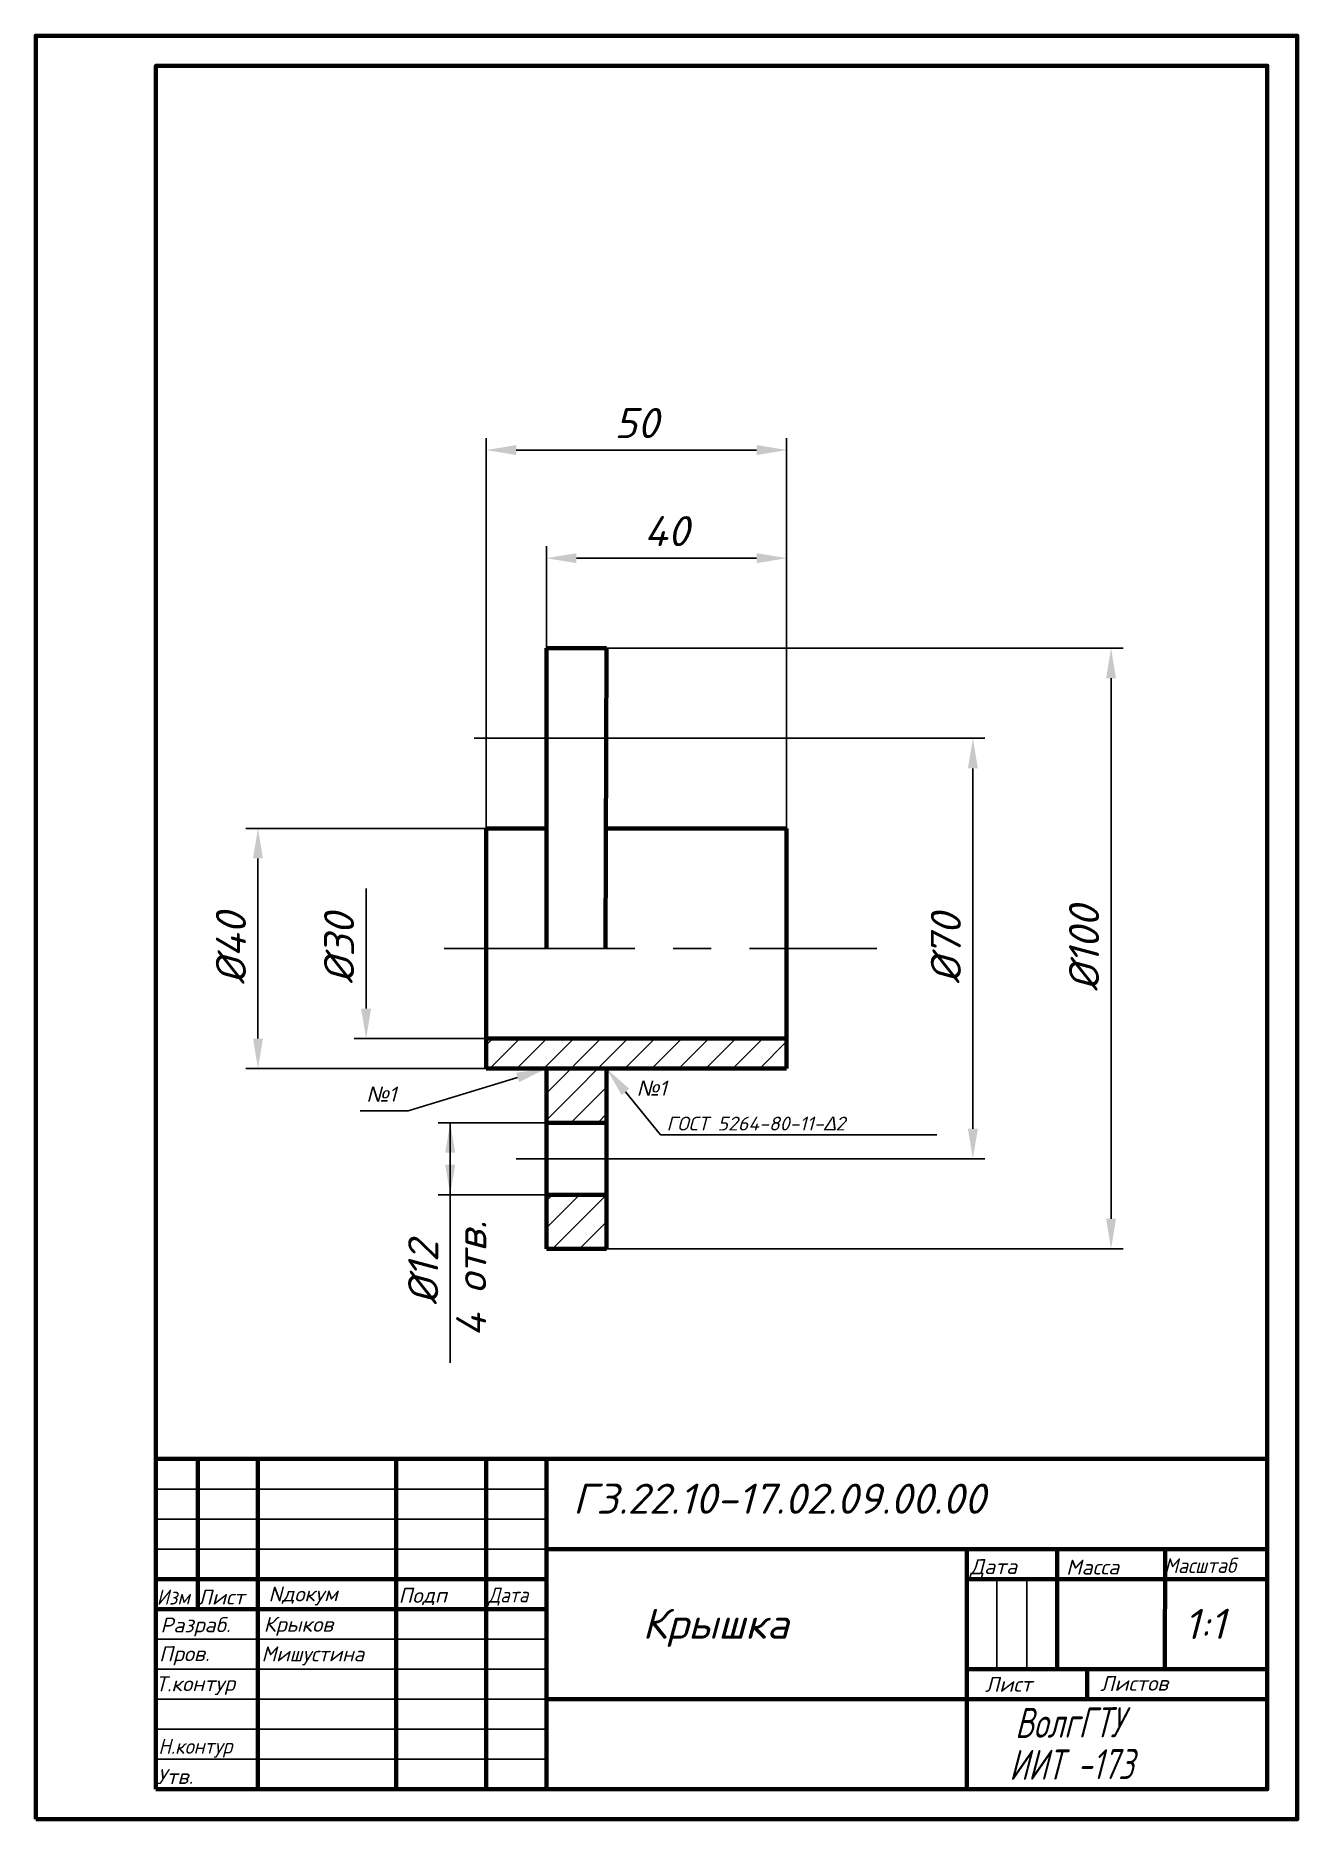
# Model space of a CAD drawing. Header units: millimetres. Extents: x 0 to 210, y 0 to 297.
import ezdxf
from ezdxf import colors
from ezdxf.entities.mleader import LeaderData, LeaderLine
from ezdxf.math import Vec2, Vec3

# ---------------------------------------------------------------- set-up
doc = ezdxf.new("R2010")
doc.units = ezdxf.units.MM
doc.linetypes.add('осевая', pattern=[50.8, 31.75, -6.35, 6.35, -6.35])
for name, color, linetype, lineweight in [('Осевые', 7, 'осевая', 25), ('Основные', 7, 'Continuous', 80), ('Тонкие', 7, 'Continuous', 25)]:
    doc.layers.add(name, color=color, linetype=linetype, lineweight=lineweight)
doc.styles.get("Standard").update_dxf_attribs({"font": 'simplex.shx', "oblique": 15})
doc.dimstyles.get("Standard").update_dxf_attribs({"dimtxt": 5, "dimasz": 5, "dimexe": 2, "dimexo": 0, "dimgap": 2, "dimtad": 1, "dimdec": 0, "dimzin": 0, "dimdsep": 46, "dimtxsty": 'Standard', "dimcen": 0.09, "dimclrd": 256, "dimclre": 256, "dimclrt": 256, "dimadec": 0, "dimazin": 0, "dimtfac": 1, "dimtdec": 0, "dimtmove": 0, "dimatfit": 3, "dimfxl": 1, "dimtfillclr": 256, "dimtolj": 1, "dimtzin": 0, "dimlwd": -1, "dimlwe": -1, "dimarcsym": 0})

# ---------------------------------------------------------------- blocks, each defined once
blk = doc.blocks.new('*D9')
at = {"layer": 'Defpoints', "color": 0, "transparency": 16777216}
for p in [(99, 180), (156, 180), (99, 110)]:
    blk.add_point(p, dxfattribs=at)
at = {"layer": 'Тонкие', "transparency": 16777216}
for p, q in [((99, 180), (158, 180)), ((156, 115), (156, 175)), ((99, 110), (158, 110))]:
    blk.add_line(p, q, dxfattribs=at)
for points in [[(155.17, 175), (156.83, 175), (156, 180)], [(155.17, 115), (156.83, 115), (156, 110)]]:
    blk.add_solid(points, dxfattribs=at)
at = {"layer": 'Тонкие', "transparency": 16777216, "insert": (151.5, 145), "char_height": 5, "attachment_point": 5, "rotation": 90}
blk.add_mtext('\\A1;%%C70', dxfattribs=at)
blk = doc.blocks.new('*D10')
at = {"layer": 'Defpoints', "color": 0, "transparency": 16777216}
for p in [(95, 195), (179, 195), (95, 95)]:
    blk.add_point(p, dxfattribs=at)
at = {"layer": 'Тонкие', "transparency": 16777216}
for p, q in [((95, 195), (181, 195)), ((179, 100), (179, 190)), ((95, 95), (181, 95))]:
    blk.add_line(p, q, dxfattribs=at)
for points in [[(178.17, 190), (179.83, 190), (179, 195)], [(178.17, 100), (179.83, 100), (179, 95)]]:
    blk.add_solid(points, dxfattribs=at)
at = {"layer": 'Тонкие', "transparency": 16777216, "insert": (174.5, 145), "char_height": 5, "attachment_point": 5, "rotation": 90}
blk.add_mtext('\\A1;%%C100', dxfattribs=at)
blk = doc.blocks.new('*D11')
at = {"layer": 'Defpoints', "color": 0, "transparency": 16777216}
for p in [(125, 228), (75, 165), (125, 165)]:
    blk.add_point(p, dxfattribs=at)
at = {"layer": 'Тонкие', "transparency": 16777216}
for p, q in [((75, 165), (75, 230)), ((125, 165), (125, 230)), ((80, 228), (120, 228))]:
    blk.add_line(p, q, dxfattribs=at)
for points in [[(80, 228.83), (80, 227.17), (75, 228)], [(120, 228.83), (120, 227.17), (125, 228)]]:
    blk.add_solid(points, dxfattribs=at)
at = {"layer": 'Тонкие', "transparency": 16777216, "insert": (100, 232.5), "char_height": 5, "attachment_point": 5}
blk.add_mtext('\\A1;50', dxfattribs=at)
blk = doc.blocks.new('*D12')
at = {"layer": 'Defpoints', "color": 0, "transparency": 16777216}
for p in [(125, 210), (85, 195), (125, 195)]:
    blk.add_point(p, dxfattribs=at)
at = {"layer": 'Тонкие', "transparency": 16777216}
for p, q in [((85, 195), (85, 212)), ((125, 195), (125, 212)), ((90, 210), (120, 210))]:
    blk.add_line(p, q, dxfattribs=at)
for points in [[(90, 210.83), (90, 209.17), (85, 210)], [(120, 210.83), (120, 209.17), (125, 210)]]:
    blk.add_solid(points, dxfattribs=at)
at = {"layer": 'Тонкие', "transparency": 16777216, "insert": (105, 214.5), "char_height": 5, "attachment_point": 5}
blk.add_mtext('\\A1;40', dxfattribs=at)

msp = doc.modelspace()

# ---------------------------------------------------------------- hatches: boundary and pattern name
at = {"layer": 'Тонкие'}
h = msp.add_hatch(dxfattribs=at)
h.set_pattern_fill('ANSI31', color=256)
h.paths.add_polyline_path([(125, 130), (75, 130), (75, 125), (125, 125)])
h.paths.add_polyline_path([(95, 125), (85, 125), (85, 116), (95, 116)])
h.paths.add_polyline_path([(95, 104), (85, 104), (85, 95), (95, 95)])

# ---------------------------------------------------------------- linework, layer by layer
at = {"layer": 'Осевые'}
for p, q in [((73, 180), (115, 180)), ((68, 145), (140, 145)), ((80, 110), (99, 110))]:
    msp.add_line(p, q, dxfattribs=at)
at = {"layer": 'Основные'}
for p, q in [((95, 195), (85, 195)), ((85, 195), (85, 145.08)), ((94.86, 145.08), (95, 195)), ((75, 125), (75, 165)), ((75, 165), (85, 165)), ((95, 165), (125, 165)), ((125, 165), (125, 125)), ((75, 130), (125, 130)), ((125, 125), (75, 125)), ((85, 125), (85, 95)), ((95, 95), (95, 125)), ((85, 116), (95, 116)), ((95, 104), (85, 104)), ((85, 95), (95, 95)), ((20, 60), (20, 60)), ((20, 60), (27, 60)), ((27, 60), (27, 35)), ((27, 60), (37, 60)), ((37, 60), (37, 5)), ((37, 60), (60, 60)), ((60, 60), (60, 5)), ((60, 60), (75, 60)), ((75, 60), (75, 5)), ((75, 60), (85, 60)), ((85, 60), (85, 5)), ((85, 60), (195, 60)), ((195, 60), (205, 60)), ((85, 45), (205, 45)), ((155, 45), (155, 5)), ((170, 45), (170, 25)), ((170, 45), (188, 45)), ((188, 45), (187.93, 25)), ((20, 40), (85, 40)), ((155, 40), (205, 40)), ((20, 35), (85, 35)), ((155, 25), (205, 25)), ((175, 25), (175, 20)), ((85, 20), (205, 20))]:
    msp.add_line(p, q, dxfattribs=at)
for points in [[(0, 0), (210, 0), (210, 297), (0, 297)], [(20, 5), (205, 5), (205, 292), (20, 292)]]:
    msp.add_lwpolyline(points, close=True, dxfattribs=at)
at = {"layer": 'Тонкие'}
for p, q in [((75, 195), (75, 197)), ((74.98, 195.21), (74.98, 193)), ((89.98, 195), (94.98, 195)), ((90, 195), (95, 195)), ((35, 165), (75, 165)), ((37, 160), (37, 130)), ((55, 135), (55, 155)), ((75, 130), (53, 130)), ((125, 125), (35, 125)), ((85, 116), (67, 116)), ((69, 104), (69, 116)), ((69, 93), (69, 114.04)), ((69, 109), (69, 114)), ((69, 111), (69, 106)), ((85, 104), (67, 104)), ((69, 76), (69, 94)), ((20, 55), (85, 55)), ((20, 50), (85, 50)), ((20, 45), (85, 45)), ((160, 40), (160, 25)), ((165, 40), (165, 25)), ((20, 30), (85, 30)), ((20, 25), (85, 25)), ((20, 20), (85, 20)), ((20, 15), (85, 15)), ((20, 10), (85, 10))]:
    msp.add_line(p, q, dxfattribs=at)
for points in [[(36.17, 160), (37.83, 160), (37, 165)], [(54.17, 135), (55.83, 135), (55, 130)], [(36.17, 130), (37.83, 130), (37, 125)], [(68.17, 111), (69.83, 111), (69, 116)], [(68.17, 109), (69.83, 109), (69, 104)]]:
    msp.add_solid(points, dxfattribs=at)

# ---------------------------------------------------------------- texts
at = {"layer": 'Тонкие', "oblique": 15}
for s, height, p in [('Дата', 2.5, (155.52, 40.81)), ('Масса', 2.5, (171.52, 40.72)), ('Nдокум', 2.5, (38.75, 36.25)), ('Лист', 2.5, (26.96, 35.73)), ('Подп', 2.5, (60.4, 36.03)), ('Разраб.', 2.5, (20.76, 31.09)), ('1:1', 5, (191.17, 30.01)), ('Пров.', 2.5, (20.54, 26.3)), ('Т.контур', 2.5, (19.98, 21.3)), ('Листов', 2.5, (177.18, 21.35)), ('Лист', 2.5, (158.02, 21.21)), ('Утв.', 2.5, (20.2, 5.86))]:
    msp.add_text(s, height=height, rotation=0.421, dxfattribs=at).set_placement(p)
for s, height, width, p in [('Масштаб', 2.5, 0.9, (187.83, 40.97)), ('Изм', 2.5, 0.9, (20.14, 35.74)), ('Дата', 2.5, 0.85, (75.32, 36.09)), ('ВолгГТУ', 5, 0.7, (163.02, 13.54)), ('Н.контур', 2.5, 0.9, (20.42, 10.88)), ('ИИТ -173', 5, 0.7, (162.04, 6.56))]:
    msp.add_text(s, height=height, rotation=0.421, dxfattribs=dict(at, width=width)).set_placement(p)
at = {"layer": 'Тонкие', "oblique": 15, "width": 0.95}
msp.add_text('Мишустина', height=2.5, dxfattribs=at).set_placement((37.6, 26.3))
at = {"layer": 'Тонкие', "char_height": 5, "attachment_point": 5, "rotation": 90}
for s, insert in [('\\A1;%%C40', (32.5, 145)), ('\\A1;%%C30', (50.5, 145)), ('\\A1;4 отв.', (72.5, 90)), ('\\A1;%%C12', (64.5, 91))]:
    msp.add_mtext(s, dxfattribs=dict(at, insert=insert))
at = {"layer": 'Тонкие', "attachment_point": 1}
for s, width, heights, insert, char_height in [('{\\fArial|b0|i0|c204|p34;№}1', 7, [0], (55, 122), 2.5), ('{\\fArial|b0|i0|c204|p34;№}1', 5, [0], (100, 123), 2.5), ('ГОСТ 5264-80-11-{\\fArial|b0|i0|c204|p34;∆}2\\P^I', 44.0883, [0], (105, 117), 2.3), ('ГЗ.22.10-17.02.09.00.00', 109.5691, [9.91], (89.42, 55.89), 5), ('Крыков', 4.1737, [0], (37.94, 33.73), 2.5), ('Крышка', 42.033, [9.91], (100.99, 35.07), 5)]:
    msp.add_mtext_dynamic_manual_height_columns(s, width=width, gutter_width=12.5, heights=heights, dxfattribs=dict(at, insert=insert, char_height=char_height))

# ---------------------------------------------------------------- dimensions: what is measured, and where the dimension line sits
at = {"layer": 'Тонкие'}
for base, p1, p2, picture, middle in [((125, 228), (75, 165), (125, 165), '*D11', (100, 232.5)), ((125, 210), (85, 195), (125, 195), '*D12', (105, 214.5))]:
    dim = msp.add_linear_dim(base=base, p1=p1, p2=p2, dimstyle='Standard', dxfattribs=at)
    dim.commit()
    dim.dimension.update_dxf_attribs({"geometry": picture, "text_midpoint": middle})
for base, p1, p2, picture, middle in [((179, 195), (95, 95), (95, 195), '*D10', (174.5, 145)), ((156, 180), (99, 110), (99, 180), '*D9', (151.5, 145))]:
    dim = msp.add_linear_dim(base=base, p1=p1, p2=p2, angle=90, text='%%C<>', dimstyle='Standard', dxfattribs=at)
    dim.commit()
    dim.dimension.update_dxf_attribs({"geometry": picture, "text_midpoint": middle})

# ---------------------------------------------------------------- leaders
ml = msp.add_multileader_mtext('Standard', dxfattribs=at)
ml.set_content('', color=256)
ml.set_leader_properties()
ml.build(insert=Vec2(0, 0))
ml.multileader.update_dxf_attribs({"arrow_head_size": 5})
ctx = ml.context
ctx.base_point, ctx.char_height, ctx.arrow_head_size, ctx.plane_origin = Vec3(50, 118), 5, 5, Vec3(85, 125)
ctx.text_align_type = 2
notes = []
notes.append((ctx, [(0, (1, 1, 0), (62, 118), (-1, 0), 8, [(0, [(85, 125)], 0, [])])]))
ctx.mtext.insert, ctx.mtext.alignment, ctx.mtext.flow_direction = Vec3(52, 120.5), 3, 5
ml = msp.add_multileader_mtext('Standard', dxfattribs=at)
ml.set_content('', color=256)
ml.set_leader_properties()
ml.build(insert=Vec2(0, 0))
ml.multileader.update_dxf_attribs({"arrow_head_size": 5})
ctx = ml.context
ctx.base_point, ctx.char_height, ctx.arrow_head_size, ctx.plane_origin = Vec3(150, 114), 5, 5, Vec3(95, 125)
notes.append((ctx, [(0, (1, 1, 0), (104, 114), (1, 0), 46, [(0, [(95, 125)], 0, [])])]))
ctx.mtext.insert, ctx.mtext.flow_direction = Vec3(152, 116.5), 5
for ctx, leaders in notes:
    for number, flags, end, landing, length, lines in leaders:
        leader = LeaderData()
        leader.index, (leader.has_last_leader_line, leader.has_dogleg_vector, leader.attachment_direction) = number, flags
        leader.last_leader_point, leader.dogleg_vector, leader.dogleg_length = Vec3(end), Vec3(landing), length
        for number, points, colour, breaks in lines:
            line = LeaderLine()
            line.index, line.vertices, line.color, line.breaks = number, Vec3.list(points), colors.encode_raw_color(colour), breaks
            leader.lines.append(line)
        ctx.leaders.append(leader)

doc.saveas('drawing.dxf')
